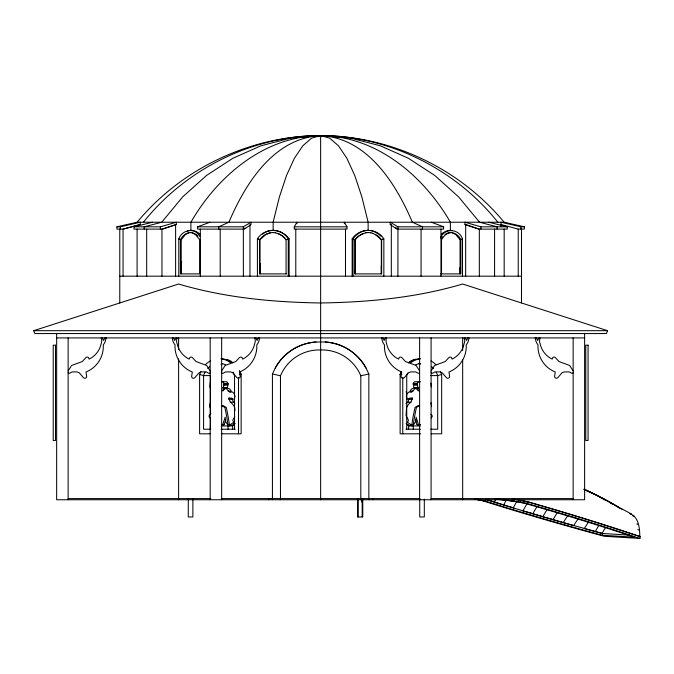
<?xml version="1.0" encoding="UTF-8"?>
<svg xmlns="http://www.w3.org/2000/svg" width="674" height="674" viewBox="0 0 674 674"><rect width="100%" height="100%" fill="white"/><g stroke="black" fill="none" stroke-linecap="round" stroke-linejoin="round"><path stroke-width="1.01" d="M260.021 263.45L259.928 273.888L259.928 239.717L265.8 234.518L270.653 232.774M181.601 261.369L181.213 273.888L181.213 239.717L185.51 234.518L189.065 232.774M210.33 382.301L209.968 386.868L210.692 388.696M411.814 425.943C412.286 419.691 413.802 413.507 414.982 407.458L418.082 405.63L419.708 406.001M407.509 425.193L413.246 425.193C413.996 419.228 415.176 413.246 416.422 407.458L419.523 405.63M105.978 337.918L104.841 337.885L103.602 340.48L102.305 337.918M476.063 499.063L485.558 501.127L494.531 503.95A420.795 41.544 13.5 0 0 594.847 533.235L602.211 535.249L602.632 533.488L564.239 522.914M474.917 499.072L482.896 500.833A425.024 41.965 13.5 0 0 593.465 533.319L604.3 536.285L639.879 538.433L640.3 536.664L631.959 533.859A425.151 43.018 13.5 0 0 527.548 501.726L512.299 499.072M210.271 402.774L209.631 406.666L210.473 407.846M233.6 423.137L233.768 425.193L228.031 425.193L225.605 421.722L225.158 417.164L222.774 424.713L224.215 424.713L225.697 419.995M607.577 330.69L606.432 333.554L34.846 333.554L33.7 330.69L178.61 284.024C224.695 297.672 272.743 302.264 320.639 302.971C368.535 302.264 416.583 297.672 462.667 284.024L607.577 330.69L33.7 330.69M210.221 433.803L199.605 433.803L199.605 374.491L200.869 371.601M420.635 433.803L400.129 433.803L400.129 374.491L401.401 371.601M401.881 374.491L400.129 374.491L401.266 372.082M272.431 499.754L272.431 373.977L275.219 368.147A50.078 50.078 0 0 1 315.988 342.004L325.281 342.004A50.533 50.103 90 0 1 366.092 368.13L368.847 373.977L368.847 499.754M234.459 398.132L235.074 396.497L234.089 393.54L232.977 392.394L232.193 391.931L229.851 392.335L226.548 388.949L224.273 388.064M495.879 499.021L494.345 502.13L487.066 499.847M176.007 337.918L174.709 340.48L173.479 337.885L172.325 337.885A12.663 12.663 0 0 0 175.038 344.919A27.575 27.575 0 0 0 192.317 372.023L191.61 376.555A1.887 1.887 0 0 0 194.921 377.608L199.024 372.815L201.138 371.913L206.303 371.913L208.3 373.051A1.685 1.685 0 0 0 210.178 372.907M385.444 337.918L384.146 340.48L382.916 337.885L381.762 337.885A12.663 12.663 0 0 0 384.475 344.919A27.575 27.575 0 0 0 401.755 372.023L401.047 376.555A1.887 1.887 0 0 0 404.358 377.608L408.461 372.815L410.576 371.913L415.74 371.913L417.737 373.051A1.685 1.685 0 0 0 419.616 372.907M538.973 337.918L537.675 340.48L536.437 337.885L535.291 337.918M414.341 388.064L414.341 387.491A1.297 1.121 -90 0 1 413.693 386.741L413.213 383.447L414.485 381.737L420.492 381.737M417.492 388.064L416.877 389.016L417.745 389.016L418.36 387.491A1.297 1.121 -90 0 1 417.712 386.741L417.231 383.447L418.503 381.737M234.712 416.608L232.749 420.315L233.752 422.295L229.463 425.193L229.463 425.943M406.001 403.659A12.41 10.75 90 0 1 407.778 402.193L409.371 398.132L412.53 398.132L410.938 402.193A12.41 10.75 -90 0 0 406.548 407.669L406.077 415.681L408.52 420.315L407.517 422.295L411.814 425.193M344.38 223.751L344.38 222.226L347.009 226.818L347.009 229.109L294.268 229.109L294.268 226.818L296.889 222.226L296.889 223.751M223.776 388.064L224.391 389.016L223.532 389.016L222.917 387.491A1.297 1.121 -90 0 0 223.566 386.741L224.046 383.447L222.774 381.737M226.936 388.064L226.936 387.491A1.297 1.121 -90 0 0 227.585 386.741L228.065 383.447L226.784 381.737L221.797 381.737M400.129 374.491L401.232 372.697M178.787 276.172L178.787 238.866C181.972 229.699 194.997 227.087 199.824 236.338M440.417 238.023C444.444 227.593 459.002 228.553 462.49 238.866L462.49 276.172M629.786 535.148L602.093 533.454L584.257 528.551L588.04 522.729M598.47 526.057L595.268 531.474M223.532 389.016L222.294 390.81L223.153 390.81L224.391 389.016M413.246 425.193L415.673 421.722L416.119 417.164L418.495 424.713L420.357 424.595M412.53 398.132L406.818 399.278L406.784 397.112L406.203 396.497L407.18 393.54L409.084 391.931L411.418 392.335L414.729 388.949L416.995 388.064M441.79 237.956L442.826 236.675M431.124 418.023L432.152 416.768L432.152 415.622L430.972 414.274M373.084 233.431L378.047 236.035L381.644 239.717L381.644 273.888L354.912 273.888L354.912 239.717L355.889 238.545M68.133 370.919L71.604 365.493L82.321 361.517L85.8 357.7A1.938 1.938 0 0 1 88.479 357.515L89.111 359.116A22.065 22.065 0 0 0 101.159 343.656A7.465 7.465 0 0 0 101.159 337.918M221.662 370.919L225.133 365.493L235.849 361.517L239.329 357.7A1.938 1.938 0 0 1 242 357.515L242.64 359.116A22.065 22.065 0 0 0 254.679 343.656A7.465 7.465 0 0 0 254.679 337.918M431.09 370.919L434.561 365.493L445.287 361.517L448.766 357.7A1.938 1.938 0 0 1 451.437 357.515L452.077 359.116A22.065 22.065 0 0 0 464.116 343.656A7.465 7.465 0 0 0 464.116 337.918M352.157 276.172L352.157 238.866C359.284 227.804 376.859 227.509 383.851 238.866L383.851 276.172M210.895 413.6L209.125 415.622L209.125 416.768L210.659 418.647M143.402 222.226C185.94 168.913 252.244 135.769 320.639 135.567C390.768 135.803 459.398 168.214 504.127 222.226L524.389 226.818L524.389 229.109L518.07 229.109M116.888 226.818L120.36 226.818L140.276 222.226L140.276 224.518L123.207 229.109L116.888 229.109L116.888 226.818L137.142 222.226C181.879 168.214 250.509 135.803 320.639 135.567C389.024 135.769 455.338 168.913 497.875 222.226M356.386 237.956L360.784 234.518L365.931 232.774M441.394 234.19C444.276 231.536 448.286 229.64 452.262 230.508M243.373 229.109L245.016 227.964M262.548 234.19L265.008 232.488M235.192 423.457L232.623 425.193L232.623 429.212M445.009 234.518C450.459 230.061 458.337 233.827 460.873 239.717L460.873 273.888L440.703 273.888M197.667 226.818L243.331 226.818L251.023 222.226L251.023 224.518L244.435 229.109L197.667 229.109L197.667 226.818L209.892 222.226M234.459 399.278L228.747 398.132L230.339 402.193A12.41 10.75 90 0 1 234.729 407.669L234.906 410.668M462.49 238.866L460.064 239.717L455.759 234.518L452.212 232.774M265.885 232.075C273.93 227.728 284.066 231.814 289.121 238.866L289.121 276.172M363.471 233.431L358.804 236.035L355.206 239.717L355.206 273.888M187.187 231.249C191.458 228.958 196.614 231.123 199.883 234.19M286.071 273.888L286.071 239.717L289.121 238.866M495.087 499.08L507.227 500.175L527.186 503.503A425.024 43.001 13.5 0 1 631.538 535.619L639.879 538.433M176.31 224.518L162.653 229.109L134.008 229.109L134.008 226.818L160.378 226.818L176.31 222.226L176.31 224.518L161.954 229.109L161.954 276.172M497.092 229.109L497.092 226.818L479.543 222.226L458.674 196.968L434.823 175.51L408.503 158.323L380.296 145.778L350.792 138.136L320.639 135.567L311.624 138.136L302.811 145.778L294.378 158.323L286.509 175.51L279.381 196.968L273.147 222.226L273.147 230.255M440.4 371.601L441.672 374.491L437.696 375.587L430.812 375.587M134.008 226.818L152.56 222.226M221.569 406.001L223.195 405.63L226.287 407.458C227.534 413.246 228.713 419.228 229.463 425.193M272.431 373.977L280.468 375.797A41.94 41.94 0 0 1 320.639 349.966A41.94 41.94 0 0 1 360.809 375.797L368.847 373.977M499.83 499.552L507.227 500.175M450.384 230.255L450.384 222.226C423.558 175.729 376.572 136.047 320.639 135.567C273.754 138.086 245.496 183.32 228.89 222.226L218.764 226.818L218.764 229.109M514.068 499.375L513.984 501.144L512.973 501.288L506.435 500.352M190.894 232.555C186.209 232.26 182.486 235.875 180.396 239.717L180.396 273.888L199.757 273.888L199.757 239.717L195.452 234.518L191.905 232.774M451.201 232.555C446.845 232.656 443.5 236.136 441.521 239.717L441.521 273.888M422.514 229.109L422.514 226.818L412.387 222.226C395.781 183.32 367.515 138.086 320.639 135.567C264.705 136.047 217.719 175.729 190.894 222.226L190.894 230.255M618.311 507.581L618.901 507.522A425.631 368.796 -86.4 0 0 583.886 489.223A425.631 368.762 -86.7 0 1 599.708 496.873M273.147 232.555C267.78 232.488 262.793 235.504 259.625 239.717L259.625 273.888L286.366 273.888M368.425 230.255C362.216 230.281 356.571 233.954 352.999 238.866L352.999 276.172M365.637 232.774L368.425 232.555M512.973 501.288L520.657 502.265L520.935 500.462L527.279 501.734A424.359 42.934 13.5 0 1 631.479 533.8L640.3 536.664M368.13 230.255L368.13 222.226L361.887 196.968L354.76 175.51L346.899 158.323L338.466 145.778L329.645 138.136L320.639 135.567L290.486 138.136L260.981 145.778L232.766 158.323L206.455 175.51L182.603 196.968L161.726 222.226L144.185 226.818L144.185 229.109M415.58 419.995L417.063 424.713L419.851 424.527M527.279 501.734L527.186 503.503L519.427 502.366M137.142 222.226L504.127 222.226M140.276 224.518L123.056 229.109L123.056 276.172M390.254 224.518L396.843 229.109L443.61 229.109L443.61 226.818L397.946 226.818L390.254 222.226L390.254 224.518L391.316 224.518L391.316 276.172M464.967 224.518L478.624 229.109L507.269 229.109L507.269 226.818L480.899 226.818L464.967 222.226L464.967 224.518L465.667 224.518L465.667 276.172M524.389 226.818L520.918 226.818L501.001 222.226L501.153 226.582M294.268 226.818L347.009 226.818M258.26 238.866L257.417 238.866L257.417 276.172M352.157 238.866L354.912 239.717M383.009 238.866L383.851 238.866L381.349 239.717L375.477 234.518M181.213 239.717L178.787 238.866M259.928 239.717L257.417 238.866C264.208 227.711 281.488 227.711 288.278 238.866L288.278 276.172M119.778 276.172L521.491 276.172M56.658 337.918L584.619 337.918M239.396 374.491L241.14 374.491L241.14 433.803L221.257 433.803M224.046 383.447L228.065 383.447M413.213 383.447L417.231 383.447M224.046 384.593L228.065 384.593M413.213 384.593L417.231 384.593M223.76 385.065L227.778 385.065M413.499 385.065L417.509 385.065M222.917 387.491L226.936 387.491M414.341 387.491L418.36 387.491M222.917 388.064L227.433 388.064L229.699 388.949L231.317 391.139L228.157 391.139M418.36 388.064L413.844 388.064L411.57 388.949L409.961 391.139L413.12 391.139M405.925 391.931L406.422 391.931M228.747 398.132L231.898 398.132L233.499 402.193A12.41 10.75 -90 0 1 234.855 403.254M228.747 399.278L231.898 399.278M409.371 399.278L412.53 399.278M230.339 402.193L233.499 402.193M407.778 402.193L410.938 402.193M417.063 424.713L418.495 424.713M221.165 425.943L232.623 425.943M408.655 425.943L420.5 425.943M210.802 429.212L203.582 429.212L203.582 375.587A19.167 16.597 -90 0 1 205.081 372.166M221.123 429.212L235.234 429.212M406.034 429.212L420.5 429.212M430.812 429.212L437.696 429.212L437.696 375.587A19.167 16.597 90 0 0 436.196 372.166M431.057 433.803L441.672 433.803L441.672 374.491M68.133 498.6L210.852 498.6M221.266 498.6L420.012 498.6M431.09 498.6L573.144 498.6M533.825 514.102L573.717 525.602A60.416 26.235 -69.5 0 1 577.694 519.452M563.725 522.653L553 519.696A65.605 30.027 -71.1 0 1 557.204 512.88M553.455 519.705L542.84 516.747A66.6 31.055 -71.7 0 1 547.111 509.679M526.782 504.144A65.597 31.914 -73 0 0 522.957 510.867L543.32 516.764M522.957 510.867L533.336 513.832M602.211 535.249L634.403 537.195L628.724 535.282A420.795 42.58 13.5 0 0 535.603 506.427L525.602 503.545M221.417 424.527L224.215 424.713M504.295 505.079L494.345 502.13L513.815 507.985L504.666 505.323M368.13 232.555L370.919 232.774M272.852 232.555L275.641 232.774M497.454 499.055L500.403 499.35M482.896 500.833L485.558 501.127L485.929 499.35L494.952 502.181M190.076 232.555L192.713 232.774L196.269 234.518M477.832 499.678L480.756 500.032M488.709 222.226L507.269 226.818M610.72 502.804A425.631 368.762 -86.7 0 1 618.858 507.522L622.018 509.291M629.533 513.495C638.758 516.461 639.744 528.365 639.811 536.605M370.624 232.774L373.379 233.431M275.346 232.774L280.494 234.518L284.891 237.956M501.001 224.518L518.222 229.109L518.222 276.172M370.919 230.508L373.649 231.249L378.729 234.19M199.605 374.491L203.582 375.587L210.465 375.587L210.465 403.979M629.457 513.403L631.285 513.95L620.67 508.204M632.498 515.686L634.327 516.233M636.728 523.959L638.556 524.507M637.756 529.638L639.575 530.185M523.496 510.9L513.251 507.943A63.668 31.493 -73.6 0 1 516.579 501.86M466.644 224.846L479.324 229.109L479.324 276.172M431.385 222.226L443.61 226.818M277.806 233.431L282.473 236.035L286.071 239.717M221.754 405.63L224.855 407.458C226.102 413.246 227.281 419.228 228.031 425.193M618.858 507.522L620.468 508.499M406.077 423.457L408.655 425.193L408.655 429.212M395.436 227.391L397.904 229.109M196.825 235.024L197.937 236.035M379.487 234.906L380.995 236.33M573.144 370.919L569.673 365.493L558.957 361.517L555.477 357.7A1.938 1.938 0 0 0 552.798 357.515L552.166 359.116A22.065 22.065 0 0 1 540.118 343.656A7.465 7.465 0 0 1 540.118 337.918M419.616 370.919L416.144 365.493L405.428 361.517L401.948 357.7A1.938 1.938 0 0 0 399.278 357.515L398.637 359.116A22.065 22.065 0 0 1 386.59 343.656A7.465 7.465 0 0 1 386.59 337.918M210.178 370.919L206.707 365.493L195.991 361.517L192.511 357.7A1.938 1.938 0 0 0 189.841 357.515L189.2 359.116A22.065 22.065 0 0 1 177.152 343.656A7.465 7.465 0 0 1 177.152 337.918M417.745 389.016L418.984 390.81L418.124 390.81L416.877 389.016M239.497 371.795L241.14 374.491L239.455 370.641M465.271 337.918L466.568 340.48L467.798 337.885L468.944 337.885A12.663 12.663 0 0 1 466.231 344.919A27.575 27.575 0 0 1 448.96 372.023L449.668 376.555A1.887 1.887 0 0 1 446.356 377.608L442.254 372.815L440.139 371.913L434.974 371.913L432.978 373.051A1.685 1.685 0 0 1 431.099 372.907M255.834 337.918L257.131 340.48L258.361 337.885L259.507 337.885A12.663 12.663 0 0 1 256.794 344.919A27.575 27.575 0 0 1 239.523 372.023L240.23 376.555A1.887 1.887 0 0 1 236.919 377.608L232.816 372.815L230.702 371.913L225.537 371.913L223.541 373.051A1.685 1.685 0 0 1 221.662 372.907M239.632 371.281L241.14 374.491M431.006 402.774L431.646 406.666M431.015 383.211L431.301 386.868M459.87 267.629L460.064 273.888L460.064 239.717M354.861 270.754L354.912 273.888M381.273 265.539L381.349 273.888L381.349 239.717M584.619 333.74L584.619 499.754L56.658 499.754L56.658 333.74M573.144 337.918L573.144 499.754M521.491 229.109L521.491 302.971M520.918 226.818L520.918 229.109M504.177 229.109L504.177 276.172M494.581 229.109L494.581 276.172M480.899 226.818L480.899 229.109M462.667 337.918L462.667 350.522M462.667 359.975L462.667 499.754M440.956 229.109L440.956 276.172M431.09 337.918L431.09 499.754M424.317 499.08L424.317 516.966L419.725 516.966L419.725 499.08M421.065 229.109L421.065 276.172M419.616 337.918L419.616 499.754M413.246 425.943L413.246 429.212M406.734 429.212L406.734 375.587A19.167 16.597 90 0 1 407.804 372.983M402.757 377.608L402.757 433.803M397.946 226.818L397.904 276.172M372.621 498.6L372.621 499.754M362.764 499.08L362.764 516.966L357.599 516.966L357.599 499.08M362.191 499.08L362.191 516.966M360.809 375.797L360.809 499.754M358.172 499.08L358.172 516.966M345.492 229.109L345.492 276.172M320.639 135.567L320.639 333.554M320.639 333.74L320.639 499.754M295.785 229.109L295.785 276.172M280.468 375.797L280.468 499.754M268.656 498.6L268.656 499.754M249.961 224.518L249.961 276.172M243.331 226.818L243.373 276.172M238.52 377.608L238.52 433.803M234.544 429.212L234.544 375.587A19.167 16.597 -90 0 0 233.044 372.166M228.031 425.943L228.031 429.212M221.662 337.918L221.662 499.754M220.213 229.109L220.213 276.172M210.465 407.13L210.465 414.493M210.465 417.644L210.465 429.212L210.398 425.943M210.178 337.918L210.178 499.754M200.321 229.109L200.321 276.172M192.874 499.08L192.874 516.966L188.282 516.966L188.282 499.08M178.61 337.918L178.61 349.469M178.61 358.922L178.61 499.754M175.611 224.518L175.611 276.172M160.378 226.818L160.378 229.109M146.688 229.109L146.688 276.172M137.1 229.109L137.1 276.172M120.36 226.818L120.36 229.109M119.778 229.109L119.778 302.971M68.133 337.918L68.133 499.754M600.635 497.353A425.631 368.762 -86.7 0 1 609.81 502.29M584.333 489.349A425.513 368.661 -86.7 0 1 619.364 507.648M532.822 513.807A66.583 31.804 -72.4 0 1 537.111 506.528M503.705 505.028A60.93 30.591 -74.1 0 1 506.536 499.645M584.248 489.712A425.513 368.695 -86.4 0 1 589.885 492.332M590.82 492.778A425.513 368.695 -86.4 0 1 592.682 493.68M600.104 497.42A425.513 368.695 -86.4 0 1 605.614 500.344M610.181 502.863A425.513 368.695 -86.4 0 1 612.902 504.413M602.093 533.454A39.092 19.125 -73.3 0 1 605.193 528.071M563.296 522.645A65.976 29.336 -70.2 0 1 567.432 516.217M105.987 337.885A12.663 12.663 0 0 1 103.274 344.919A27.575 27.575 0 0 1 85.994 372.023L86.702 376.555A1.887 1.887 0 0 1 83.391 377.608L79.288 372.815L77.173 371.913L72.008 371.913L70.012 373.051A1.685 1.685 0 0 1 68.133 372.907M275.186 368.13A50.533 50.103 -90 0 1 315.996 342.047M221.097 358.745A24.028 22.2 -90 0 1 232.741 362.882M222.361 363.707A19.167 16.597 -90 0 1 225.537 364.845M207.735 368.484A19.167 16.597 -90 0 1 209.673 366.681M205.46 364.634A23.775 20.591 90 0 1 210.28 360.986M221.123 358.829A23.775 20.591 90 0 1 230.71 362.882M226.793 359.453A23.775 20.591 90 0 1 229.716 360.598M230.474 360.986A23.775 20.591 90 0 1 231.94 361.871M221.038 364.187A19.167 16.597 90 0 1 222.647 363.707M535.291 337.885A12.663 12.663 0 0 0 538.004 344.919A27.575 27.575 0 0 0 555.275 372.023L554.576 376.555A1.887 1.887 0 0 0 557.878 377.608L561.99 372.815L564.096 371.913L569.26 371.913L571.257 373.051A1.685 1.685 0 0 0 573.144 372.907M325.281 342.004A50.078 50.078 0 0 1 366.058 368.147M408.537 362.882A24.028 22.2 90 0 1 420.18 358.745M415.74 364.845A19.167 16.597 90 0 1 420.551 363.421M431.596 366.681A19.167 16.597 90 0 1 433.542 368.484M430.998 360.986A23.775 20.591 -90 0 1 435.808 364.634M410.567 362.882A23.775 20.591 -90 0 1 420.155 358.829M409.337 361.871A23.775 20.591 -90 0 1 410.803 360.986M411.553 360.598A23.775 20.591 -90 0 1 415.487 359.191M418.63 363.707A19.167 16.597 -90 0 1 420.239 364.187M362.199 500.041L362.182 502.357L362.174 500.041M55.504 345.189L53.212 345.189L53.212 440.459L55.504 440.459L55.504 345.189M588.065 345.189L585.765 345.189L585.765 440.459L588.065 440.459L588.065 345.189"/></g></svg>
